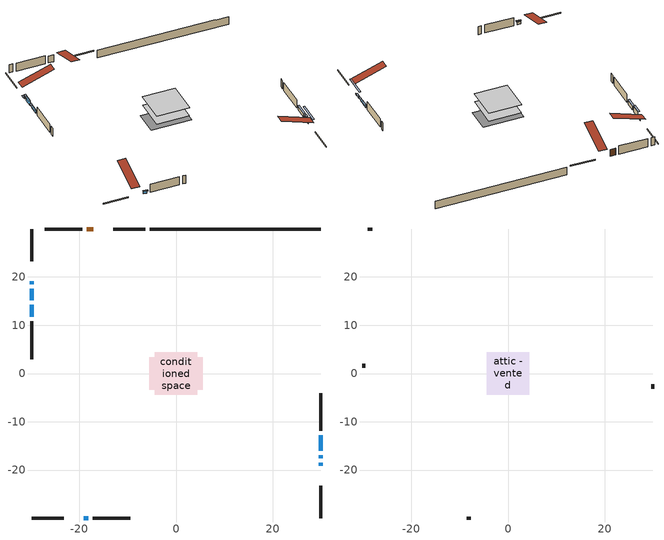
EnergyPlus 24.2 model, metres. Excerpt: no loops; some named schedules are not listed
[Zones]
conditioned space
 floor adiabatic (AdiabaticFloorConstruction): -4.39,-4.39 -4.39,4.39 4.39,4.39 4.39,-4.39 z0.66
 floor foundation (Slab1 construction): -5.49,-3.35 -5.49,3.35 5.49,3.35 5.49,-3.35 z-1.6
 wall outside (RimJoist1 construction): -6.37,29.92 -13,29.92 / -29.92,-29.92 -23.29,-29.92 / -29.92,29.92 -29.92,23.29 / 29.92,-29.92 29.92,-23.29 z0.66:0.96
 wall outside (AdiabaticWallConstruction 1): -17.14,29.92 -18.5,29.92 z0.66:2.69
 wall outside (AdiabaticWallConstruction): -29.92,19.15 -29.92,18.51 z0.66:0.94; 29.92,-19.15 29.92,-18.44 z0.66:0.95; 29.92,-17.52 29.92,-16.91 z0.66:1.58; 29.92,-15.98 29.92,-12.77 z0.66:1.53; -19.15,-29.92 -18.21,-29.92 z0.66:1.42; -29.92,17.59 -29.92,15.15 z0.66:2.18; -29.92,14.22 -29.92,11.71 z0.66:1.68
 wall outside (Wall1 construction): -19.42,29.92 -27.22,29.92 / -17.28,-29.92 -9.49,-29.92 / -29.92,10.78 -29.92,2.98 / 29.92,-11.84 29.92,-4.05 z0.66:3.1
 wall foundation (FoundationWall1 construction): -5.44,29.92,-1.6 -5.44,29.92,0.66 26.38,29.92,0.66 26.38,29.92,0.6 29.92,29.92,0.6 29.92,29.92,-1.6
 window (WindowConstruction 4): -29.92,19.15 -29.92,18.51 z0.66:0.94
 window (WindowConstruction 6): 29.92,-19.15 29.92,-18.45 z0.66:0.95
 window (WindowConstruction 5): 29.92,-17.52 29.92,-16.91 z0.66:1.57
 window (WindowConstruction): 29.92,-15.98 29.92,-12.77 z0.66:1.53
 window (WindowConstruction 1): -19.15,-29.92 -18.21,-29.92 z0.66:1.42
 window (WindowConstruction 2): -29.92,17.59 -29.92,15.15 z0.66:2.18
 window (WindowConstruction 3): -29.92,14.22 -29.92,11.71 z0.66:1.68
 door (Door): -17.14,29.92 -18.5,29.92 z0.66:2.69
 ceiling adiabatic (AdiabaticFloorConstruction): 4.39,-4.39 4.39,4.39 -4.39,4.39 -4.39,-4.39 z0.66
attic - vented
 floor to conditioned space (Floor1 construction Reversed): -4.45,-4.45 -4.45,4.45 4.45,4.45 4.45,-4.45 z3.1
 wall outside (Wall2 construction): -28.15,29.92 -28.99,29.92 / -8.56,-29.92 -7.72,-29.92 / -29.92,2.05 -29.92,1.21 / 29.92,-3.12 29.92,-2.28 z0.66:3.1
 roof outside (Roof1 construction): -16.21,29.92,3.1 -16.21,21.26,5.99 -13.93,21.26,5.99 -13.93,29.92,3.1; -20.08,-29.92,3.1 -20.08,-21.26,5.99 -22.36,-21.26,5.99 -22.36,-29.92,3.1; -29.92,20.08,3.1 -21.26,20.08,5.99 -21.26,22.36,5.99 -29.92,22.36,3.1; 29.92,-20.08,3.1 21.26,-20.08,5.99 21.26,-22.36,5.99 29.92,-22.36,3.1
shading: -29.92,18.31 -29.92,19.35 -30.33,19.35 -30.33,18.31 z1.14; 29.92,-15.81 29.92,-21.79 30.33,-21.79 30.33,-15.81 z3.59; 29.92,-16.71 29.92,-17.72 30.33,-17.72 30.33,-16.71 z1.78; 29.92,-12.57 29.92,-16.18 30.33,-16.18 30.33,-12.57 z1.73; -18.01,-29.92 -19.35,-29.92 -19.35,-30.33 -18.01,-30.33 z1.62; -29.92,14.95 -29.92,17.79 -30.33,17.79 -30.33,14.95 z2.39; -29.92,11.51 -29.92,14.42 -30.33,14.42 -30.33,11.51 z1.88
[Building]
Building 1: Terrain=Suburbs
[Site:Location]
Saskatoon Intl AP_SK: Latitude {deg}=52.17; Longitude {deg}=-106.7; Time Zone {hr}=-6; Elevation {m}=504; Keep Site Location Information=Yes
[Site:GroundTemperature:Shallow]
-3.29371, -5.9198, -6.13011, -4.88389, 0.118965, 5.09852, 9.41553, 12.1502, 12.3826, 10.1583, 5.95142, 1.12462
[Site:WaterMainsTemperature]
Calculation Method=Schedule; Temperature Schedule=mains temperature schedule
[Material] Roughness=Rough; Thermal Absorptance=0.9
Name | Thickness {m} | Conductivity {W/m-K} | Density {kg/m3} | Specific Heat {J/kg-K} | Solar Absorptance | Visible Absorptance
asphalt or fiberglass shingles | 0.00635 | 0.162714 | 1121.4 | 1465.45 | 0.84 | 0.84
ceiling loosefill ins | 0.169333 | 0.0480833 | 16.02 | 1046.75 | 0.7 | 0.7
ceiling stud and cavity | 0.1397 | 0.103169 | 65.682 | 1177.47 | 0.7 | 0.7
concrete 4.0 in. | 0.1016 | 1.803125 | 2242.8 | 837.4 | 0.7 | 0.7
concrete 8.0 in. | 0.2032 | 1.803125 | 2242.8 | 837.4 | 0.7 | 0.7
door material | 0.04445 | 0.0451087 | 512.64 | 1214.23 | 0.7 | 0.7
exterior vertical ins | 0.0108372 | 0.029427 | 32.04 | 1214.23 | 0.7 | 0.7
floor covering | 0.0127 | 0.0433444 | 54.468 | 1339.84 | 0.6 | 0.6
floor rigid ins; wall rigid ins | 0.512978 | 0.029427 | 32.04 | 1214.23 | 0.7 | 0.7
floor stud and cavity | 0.1397 | 1.75129 | 37.0049 | 1207.88 | 0.7 | 0.7
furniture material conditioned space 1 | 0.1524 | 0.115458 | 640.8 | 1214.23 | 0.6 | 0.6
gypsum board | 0.0127 | 0.160291 | 801 | 837.4 | 0.6 | 0.6
gypsum board 1 | 0.0127 | 0.160291 | 801 | 837.4 | 0.7 | 0.7
osb sheathing 0.5 in. | 0.0127 | 0.115458 | 512.64 | 1214.23 | 0.7 | 0.7
osb sheathing 0.75 in. | 0.01905 | 0.115458 | 512.64 | 1214.23 | 0.7 | 0.7
osb sheathing 2.0 in. | 0.0508 | 0.115458 | 512.64 | 1214.23 | 0.7 | 0.7
rim joist stud and cavity | 0.0508 | 0.0284916 | 125.044 | 1163.47 | 0.6 | 0.6
wall stud and cavity | 0.1397 | 0.0906725 | 139.0536 | 1170.24 | 0.7 | 0.7
wall stud and cavity 1 | 0.0889 | 6.1454 | 50.32683 | 1063.81 | 0.6 | 0.6
wall stud and cavity 2 | 0.0889 | 0.380278 | 52.3479 | 1209.89 | 0.7 | 0.7
wall stud and cavity 3 | 0.0889 | 0.391764 | 83.0341 | 1211.67 | 0.7 | 0.7
wood siding | 0.0254 | 0.102417 | 544.68 | 1172.36 | 0.4 | 0.4
wood siding 1 | 0.00254 | 0.102417 | 544.68 | 1172.36 | 0.4 | 0.4
wood siding 2; wood siding 3; wood siding 4 | 0.0254 | 0.102417 | 544.68 | 1172.36 | 0.7 | 0.7
[WindowMaterial:SimpleGlazingSystem]
Name | U-Factor {W/m2-K} | Solar Heat Gain Coefficient
WindowMaterial | 2.94518 | 0.64
WindowMaterial 1 | 3.28302 | 0.63
WindowMaterial 2 | 2.88499 | 0.7
WindowMaterial 3 | 2.92814 | 0.66
WindowMaterial 4 | 5.58658 | 0.57
WindowMaterial 5 | 4.55546 | 0.66
WindowMaterial 6 | 3.26258 | 0.43
[Construction]
AdiabaticFloorConstruction: floor stud and cavity, floor rigid ins, osb sheathing 0.75 in., floor covering
AdiabaticWallConstruction: wood siding 3, wall rigid ins, wall stud and cavity 2, gypsum board
AdiabaticWallConstruction 1: wood siding 4, wall rigid ins, wall stud and cavity 2, gypsum board
Door: door material
Floor1 construction Reversed: gypsum board, ceiling stud and cavity, ceiling loosefill ins
FoundationWall1 construction: concrete 8.0 in., gypsum board 1
furniture construction conditioned space 1: furniture material conditioned space 1
PartitionWallConstruction: gypsum board, wall stud and cavity 3, gypsum board
RimJoist1 construction: wood siding 2, osb sheathing 2.0 in., rim joist stud and cavity
Roof1 construction: asphalt or fiberglass shingles
Slab1 construction: concrete 4.0 in.
Wall1 construction: wood siding, osb sheathing 0.5 in., wall stud and cavity, gypsum board
Wall2 construction: wood siding 1, wall stud and cavity 1
WindowConstruction: WindowMaterial
WindowConstruction 1: WindowMaterial 1
WindowConstruction 2: WindowMaterial 2
WindowConstruction 3: WindowMaterial 3
WindowConstruction 4: WindowMaterial 4
WindowConstruction 5: WindowMaterial 5
WindowConstruction 6: WindowMaterial 6
[Zone] Multiplier=1; Part of Total Floor Area=Yes
Name | Volume {m3}
attic - vented | 37.0496
conditioned space | 376.9
[Space]
Name | Zone | Volume {m3}
attic - vented 1 | attic - vented | 37.0496
conditioned space 1 | conditioned space | 376.9
[ZoneInfiltration:EffectiveLeakageArea]
infil attic - vented 1: Zone or Space=attic - vented 1; Schedule=Always On Discrete; Effective Air Leakage Area {cm2}=2710.63; Stack Coefficient=0.000370305; Wind Coefficient=1.30017e-05
[ZoneMixing]
whole house fan mix: Zone or Space=attic - vented; Schedule=Always On Continuous; Design Flow Rate Calculation Method=Flow/Zone; Design Flow Rate {m3/s}=0; Source Zone or Space=conditioned space
[SurfaceProperty:ExposedFoundationPerimeter]
Slab1: Exposed Perimeter Calculation Method=TotalExposedPerimeter; Total Exposed Perimeter {m}=35.358
[InternalMass] Zone or ZoneList=conditioned space; Space or SpaceList=conditioned space 1
Name | Construction | Surface Area {m2}
furniture mass conditioned space 1 | furniture construction conditioned space 1 | 60.3197
partition wall mass | PartitionWallConstruction | 150.799
[Lights]
interior lighting: Zone or ZoneList or Space or SpaceList=conditioned space 1; Schedule=interior lighting schedule; Design Level Calculation Method=LightingLevel; Lighting Level {W}=343.2; Return Air Fraction=0; Fraction Radiant=0.6; Fraction Visible=0.2; Fraction Replaceable=1
[People]
occupants: Zone or ZoneList or Space or SpaceList=conditioned space 1; Number of People Schedule=occupants schedule; Number of People Calculation Method=People; Number of People=3; Fraction Radiant=0.314171; Sensible Heat Fraction=0.56303; Activity Level Schedule=occupants activity schedule; Carbon Dioxide Generation Rate {m3/s-W}=0; Enable ASHRAE 55 Comfort Warnings=No; Mean Radiant Temperature Calculation Type=EnclosureAveraged
[ElectricEquipment] Zone or ZoneList or Space or SpaceList=conditioned space 1; Design Level Calculation Method=EquipmentLevel
Name | Schedule | Design Level {W} | Fraction Latent | Fraction Radiant | Fraction Lost
clothes dryer | clothes dryer schedule | 140.772 | 0.015 | 0.081 | 0.85
clothes washer | clothes washer schedule | 32.1985 | 0.03 | 0.162 | 0.7
cooking range | cooking range schedule | 215.147 | 0.08 | 0.432 | 0.2
dishwasher | dishwasher schedule | 66.8632 | 0.3 | 0.18 | 0.4
fridge | fridge schedule | 72.9452 | 0 | 0.6 | 0
mech vent house fan | mech vent house fan schedule | 10 | 0 | 0 | 1
mech vent house fan cfis | mech vent house fan cfis schedule | 0 | 0 | 0 | 0
misc plug loads | misc plug loads schedule | 494.7 | 0.045 | 0.513 | 0.1
whole house fan | Always On Discrete | 0 | 0 | 0 | 1
[OtherEquipment] Zone or ZoneList or Space or SpaceList=conditioned space 1; Design Level Calculation Method=EquipmentLevel
Name | Fuel Type | Schedule | Design Level {W} | Fraction Latent | Fraction Radiant | Fraction Lost
clothes dryer 1 | Electricity | clothes dryer schedule | 0 | 0.015 | 0.081 | 0.85
cooking range 1 | Electricity | cooking range schedule | 0 | 0.08 | 0.432 | 0.2
general water use latent | None | general water use schedule | 62.594 | 1 | 0 | 0
general water use sensible | None | general water use schedule | -61.6891 | 0 | 0.6 | 0
mech vent house fan latent load | None | Always On Discrete | 0 | 1 | 0 | 0
mech vent house fan sensible load | None | Always On Discrete | 0 | 0 | 0 | 0
water heater energy adjustment1 | NaturalGas | Always On Discrete | 0.01 | 0 | 0 | 1
[ZoneInfiltration:DesignFlowRate] Zone or ZoneList or Space or SpaceList=conditioned space 1; Schedule=Always On Discrete; Design Flow Rate Calculation Method=Flow/Zone; Design Flow Rate {m3/s}=0
infil flow; natural vent flow; whole house fan flow
[AvailabilityManager:Scheduled]
furnace airloop Availability Manager: Schedule=Always On Discrete
[Foundation:Kiva]
Foundation Kiva 1: Initial Indoor Air Temperature {C}=21; Wall Height Above Grade {m}=0.660014; Wall Depth Below Slab {m}=0.2032; Custom Block Material Name 1=exterior vertical ins; Custom Block Depth 1 {m}=2.26; Custom Block X Position 1 {m}=0.2159; Custom Block Z Position 1 {m}=0
[Foundation:Kiva:Settings]
Soil Conductivity {W/m-K}=0.849921; Soil Density {kg/m3}=1842.3; Soil Specific Heat {J/kg-K}=418.7; Ground Solar Absorptivity=0.9; Ground Thermal Absorptivity=0.9; Ground Surface Roughness {m}=0.03; Far-Field Width {m}=40; Deep-Ground Boundary Condition=ZeroFlux; Deep-Ground Depth {m}=40; Minimum Cell Dimension {m}=0.2; Maximum Cell Growth Coefficient=3; Simulation Timestep=Timestep
[Exterior:Lights]
exterior lighting: Schedule=exterior lighting schedule; Design Level {W}=75.6
[EnergyManagementSystem:GlobalVariable]
furnace_airloop_Fan_RTF
infil_program_Qfan
infil_program_Qinf
natural_vent_program_Qnv
natural_vent_program_Qwhf
[EnergyManagementSystem:Sensor]
Name | Output:Variable or Output:Meter Index Key | Output:Variable or Output:Meter
airflow_gain | infil flow | Infiltration Sensible Heat Gain Energy
airflow_gain_1 | natural vent flow | Infiltration Sensible Heat Gain Energy
airflow_gain_2 | whole house fan flow | Infiltration Sensible Heat Gain Energy
airflow_loss | infil flow | Infiltration Sensible Heat Loss Energy
airflow_loss_1 | natural vent flow | Infiltration Sensible Heat Loss Energy
airflow_loss_2 | whole house fan flow | Infiltration Sensible Heat Loss Energy
clg_load_cond |  | Cooling:EnergyTransfer:Zone:CONDITIONED SPACE
clg_sp_s; clg_sp_s_1 | cooling setpoint | Schedule Value
clothes_dryer_exhaust_0_sch_s | clothes dryer exhaust 0 schedule | Schedule Value
cool_season | cooling season schedule | Schedule Value
htg_load_cond |  | Heating:EnergyTransfer:Zone:CONDITIONED SPACE
htg_sp_s; htg_sp_s_1 | heating setpoint | Schedule Value
ig_ee_conv | clothes dryer | Electric Equipment Convective Heating Energy
ig_ee_conv_2 | cooking range | Electric Equipment Convective Heating Energy
ig_ee_conv_4 | fridge | Electric Equipment Convective Heating Energy
ig_ee_conv_5 | misc plug loads | Electric Equipment Convective Heating Energy
ig_ee_conv_6 | whole house fan | Electric Equipment Convective Heating Energy
ig_ee_rad | clothes dryer | Electric Equipment Radiant Heating Energy
ig_ee_rad_2 | cooking range | Electric Equipment Radiant Heating Energy
ig_ee_rad_4 | fridge | Electric Equipment Radiant Heating Energy
ig_ee_rad_5 | misc plug loads | Electric Equipment Radiant Heating Energy
ig_ee_rad_6 | whole house fan | Electric Equipment Radiant Heating Energy
ig_lgt_conv | interior lighting | Lights Convective Heating Energy
ig_lgt_rad | interior lighting | Lights Radiant Heating Energy
ig_lgt_vis | interior lighting | Lights Visible Radiation Heating Energy
ig_oe_conv | clothes dryer 1 | Other Equipment Convective Heating Energy
ig_oe_conv_1 | cooking range 1 | Other Equipment Convective Heating Energy
ig_oe_conv_2 | general water use latent | Other Equipment Convective Heating Energy
ig_oe_conv_3 | general water use sensible | Other Equipment Convective Heating Energy
ig_oe_conv_4 | water heater energy adjustment1 | Other Equipment Convective Heating Energy
ig_oe_rad | clothes dryer 1 | Other Equipment Radiant Heating Energy
ig_oe_rad_1 | cooking range 1 | Other Equipment Radiant Heating Energy
ig_oe_rad_2 | general water use latent | Other Equipment Radiant Heating Energy
ig_oe_rad_3 | general water use sensible | Other Equipment Radiant Heating Energy
ig_oe_rad_4 | water heater energy adjustment1 | Other Equipment Radiant Heating Energy
ig_ppl_conv | occupants | People Convective Heating Energy
ig_ppl_rad | occupants | People Radiant Heating Energy
im_conv | furniture mass conditioned space 1 | Surface Inside Face Convection Heat Gain Energy
im_conv_1 | partition wall mass | Surface Inside Face Convection Heat Gain Energy
im_ig | furniture mass conditioned space 1 | Surface Inside Face Internal Gains Radiation Heat Gain Energy
im_ig_1 | partition wall mass | Surface Inside Face Internal Gains Radiation Heat Gain Energy
im_lgt | furniture mass conditioned space 1 | Surface Inside Face Lights Radiation Heat Gain Energy
im_lgt_1 | partition wall mass | Surface Inside Face Lights Radiation Heat Gain Energy
im_sol | furniture mass conditioned space 1 | Surface Inside Face Solar Radiation Heat Gain Energy
im_sol_1 | partition wall mass | Surface Inside Face Solar Radiation Heat Gain Energy
im_surf | furniture mass conditioned space 1 | Surface Inside Face Net Surface Thermal Radiation Heat Gain Energy
im_surf_1 | partition wall mass | Surface Inside Face Net Surface Thermal Radiation Heat Gain Energy
mv_conv | mech vent house fan | Electric Equipment Convective Heating Energy
mv_conv_1 | mech vent house fan cfis | Electric Equipment Convective Heating Energy
mv_conv_2 | mech vent house fan latent load | Other Equipment Convective Heating Energy
mv_conv_3 | mech vent house fan sensible load | Other Equipment Convective Heating Energy
mv_rad | mech vent house fan | Electric Equipment Radiant Heating Energy
mv_rad_1 | mech vent house fan cfis | Electric Equipment Radiant Heating Energy
mv_rad_2 | mech vent house fan latent load | Other Equipment Radiant Heating Energy
mv_rad_3 | mech vent house fan sensible load | Other Equipment Radiant Heating Energy
natural_vent_s | natural vent schedule | Schedule Value
out_pb_s |  | Site Outdoor Air Barometric Pressure
out_wt_s |  | Site Outdoor Air Humidity Ratio
site_vw_s |  | Site Wind Speed
ss_back_out | Window1 | Surface Window Shortwave from Zone Back Out Window Heat Transfer Rate
ss_back_out_1 | Window10 | Surface Window Shortwave from Zone Back Out Window Heat Transfer Rate
ss_back_out_2 | Window2 | Surface Window Shortwave from Zone Back Out Window Heat Transfer Rate
ss_back_out_3 | Window3 | Surface Window Shortwave from Zone Back Out Window Heat Transfer Rate
ss_back_out_4 | Window6 | Surface Window Shortwave from Zone Back Out Window Heat Transfer Rate
ss_back_out_5 | Window7 | Surface Window Shortwave from Zone Back Out Window Heat Transfer Rate
ss_back_out_6 | Window8 | Surface Window Shortwave from Zone Back Out Window Heat Transfer Rate
ss_conv | Door1 | Surface Inside Face Convection Heat Gain Energy
ss_conv_1 | Window1 | Surface Inside Face Convection Heat Gain Energy
ss_conv_2 | Window10 | Surface Inside Face Convection Heat Gain Energy
ss_conv_3 | Window2 | Surface Inside Face Convection Heat Gain Energy
ss_conv_4 | Window3 | Surface Inside Face Convection Heat Gain Energy
ss_conv_5 | Window6 | Surface Inside Face Convection Heat Gain Energy
ss_conv_6 | Window7 | Surface Inside Face Convection Heat Gain Energy
ss_conv_7 | Window8 | Surface Inside Face Convection Heat Gain Energy
ss_ig | Door1 | Surface Inside Face Internal Gains Radiation Heat Gain Energy
ss_ig_1 | Window1 | Surface Inside Face Internal Gains Radiation Heat Gain Energy
ss_ig_2 | Window10 | Surface Inside Face Internal Gains Radiation Heat Gain Energy
ss_ig_3 | Window2 | Surface Inside Face Internal Gains Radiation Heat Gain Energy
ss_ig_4 | Window3 | Surface Inside Face Internal Gains Radiation Heat Gain Energy
ss_ig_5 | Window6 | Surface Inside Face Internal Gains Radiation Heat Gain Energy
ss_ig_6 | Window7 | Surface Inside Face Internal Gains Radiation Heat Gain Energy
ss_ig_7 | Window8 | Surface Inside Face Internal Gains Radiation Heat Gain Energy
ss_lgt | Door1 | Surface Inside Face Lights Radiation Heat Gain Energy
ss_sol | Door1 | Surface Inside Face Solar Radiation Heat Gain Energy
ss_surf | Door1 | Surface Inside Face Net Surface Thermal Radiation Heat Gain Energy
ss_surf_1 | Window1 | Surface Inside Face Net Surface Thermal Radiation Heat Gain Energy
ss_surf_2 | Window10 | Surface Inside Face Net Surface Thermal Radiation Heat Gain Energy
ss_surf_3 | Window2 | Surface Inside Face Net Surface Thermal Radiation Heat Gain Energy
ss_surf_4 | Window3 | Surface Inside Face Net Surface Thermal Radiation Heat Gain Energy
ss_surf_5 | Window6 | Surface Inside Face Net Surface Thermal Radiation Heat Gain Energy
ss_surf_6 | Window7 | Surface Inside Face Net Surface Thermal Radiation Heat Gain Energy
ss_surf_7 | Window8 | Surface Inside Face Net Surface Thermal Radiation Heat Gain Energy
ss_trans_in | Window1 | Surface Window Transmitted Solar Radiation Rate
ss_trans_in_1 | Window10 | Surface Window Transmitted Solar Radiation Rate
ss_trans_in_2 | Window2 | Surface Window Transmitted Solar Radiation Rate
ss_trans_in_3 | Window3 | Surface Window Transmitted Solar Radiation Rate
ss_trans_in_4 | Window6 | Surface Window Transmitted Solar Radiation Rate
ss_trans_in_5 | Window7 | Surface Window Transmitted Solar Radiation Rate
ss_trans_in_6 | Window8 | Surface Window Transmitted Solar Radiation Rate
ss_trans_out | Window1 | Surface Inside Face Initial Transmitted Diffuse Transmitted Out Window Solar Radiation Rate
ss_trans_out_1 | Window10 | Surface Inside Face Initial Transmitted Diffuse Transmitted Out Window Solar Radiation Rate
ss_trans_out_2 | Window2 | Surface Inside Face Initial Transmitted Diffuse Transmitted Out Window Solar Radiation Rate
ss_trans_out_3 | Window3 | Surface Inside Face Initial Transmitted Diffuse Transmitted Out Window Solar Radiation Rate
ss_trans_out_4 | Window6 | Surface Inside Face Initial Transmitted Diffuse Transmitted Out Window Solar Radiation Rate
ss_trans_out_5 | Window7 | Surface Inside Face Initial Transmitted Diffuse Transmitted Out Window Solar Radiation Rate
ss_trans_out_6 | Window8 | Surface Inside Face Initial Transmitted Diffuse Transmitted Out Window Solar Radiation Rate
s_conv | Floor1 | Surface Inside Face Convection Heat Gain Energy
s_conv_1 | FoundationWall1 | Surface Inside Face Convection Heat Gain Energy
s_conv_10 | Wall1:180 | Surface Inside Face Convection Heat Gain Energy
s_conv_11 | Wall1:270 | Surface Inside Face Convection Heat Gain Energy
s_conv_12 | Wall1:90 | Surface Inside Face Convection Heat Gain Energy
s_conv_2 | inferred conditioned ceiling | Surface Inside Face Convection Heat Gain Energy
s_conv_3 | inferred conditioned floor | Surface Inside Face Convection Heat Gain Energy
s_conv_4 | RimJoist1:0 | Surface Inside Face Convection Heat Gain Energy
s_conv_5 | RimJoist1:180 | Surface Inside Face Convection Heat Gain Energy
s_conv_6 | RimJoist1:270 | Surface Inside Face Convection Heat Gain Energy
s_conv_7 | RimJoist1:90 | Surface Inside Face Convection Heat Gain Energy
s_conv_8 | Slab1 | Surface Inside Face Convection Heat Gain Energy
s_conv_9 | Wall1:0 | Surface Inside Face Convection Heat Gain Energy
s_ig | Floor1 | Surface Inside Face Internal Gains Radiation Heat Gain Energy
s_ig_1 | FoundationWall1 | Surface Inside Face Internal Gains Radiation Heat Gain Energy
s_ig_10 | Wall1:180 | Surface Inside Face Internal Gains Radiation Heat Gain Energy
s_ig_11 | Wall1:270 | Surface Inside Face Internal Gains Radiation Heat Gain Energy
s_ig_12 | Wall1:90 | Surface Inside Face Internal Gains Radiation Heat Gain Energy
s_ig_2 | inferred conditioned ceiling | Surface Inside Face Internal Gains Radiation Heat Gain Energy
s_ig_3 | inferred conditioned floor | Surface Inside Face Internal Gains Radiation Heat Gain Energy
s_ig_4 | RimJoist1:0 | Surface Inside Face Internal Gains Radiation Heat Gain Energy
s_ig_5 | RimJoist1:180 | Surface Inside Face Internal Gains Radiation Heat Gain Energy
s_ig_6 | RimJoist1:270 | Surface Inside Face Internal Gains Radiation Heat Gain Energy
s_ig_7 | RimJoist1:90 | Surface Inside Face Internal Gains Radiation Heat Gain Energy
s_ig_8 | Slab1 | Surface Inside Face Internal Gains Radiation Heat Gain Energy
s_ig_9 | Wall1:0 | Surface Inside Face Internal Gains Radiation Heat Gain Energy
s_lgt | Floor1 | Surface Inside Face Lights Radiation Heat Gain Energy
s_lgt_1 | FoundationWall1 | Surface Inside Face Lights Radiation Heat Gain Energy
s_lgt_10 | Wall1:180 | Surface Inside Face Lights Radiation Heat Gain Energy
s_lgt_11 | Wall1:270 | Surface Inside Face Lights Radiation Heat Gain Energy
s_lgt_12 | Wall1:90 | Surface Inside Face Lights Radiation Heat Gain Energy
s_lgt_2 | inferred conditioned ceiling | Surface Inside Face Lights Radiation Heat Gain Energy
s_lgt_3 | inferred conditioned floor | Surface Inside Face Lights Radiation Heat Gain Energy
s_lgt_4 | RimJoist1:0 | Surface Inside Face Lights Radiation Heat Gain Energy
s_lgt_5 | RimJoist1:180 | Surface Inside Face Lights Radiation Heat Gain Energy
s_lgt_6 | RimJoist1:270 | Surface Inside Face Lights Radiation Heat Gain Energy
s_lgt_7 | RimJoist1:90 | Surface Inside Face Lights Radiation Heat Gain Energy
s_lgt_8 | Slab1 | Surface Inside Face Lights Radiation Heat Gain Energy
s_lgt_9 | Wall1:0 | Surface Inside Face Lights Radiation Heat Gain Energy
s_sol | Floor1 | Surface Inside Face Solar Radiation Heat Gain Energy
s_sol_1 | FoundationWall1 | Surface Inside Face Solar Radiation Heat Gain Energy
s_sol_10 | Wall1:180 | Surface Inside Face Solar Radiation Heat Gain Energy
s_sol_11 | Wall1:270 | Surface Inside Face Solar Radiation Heat Gain Energy
s_sol_12 | Wall1:90 | Surface Inside Face Solar Radiation Heat Gain Energy
s_sol_2 | inferred conditioned ceiling | Surface Inside Face Solar Radiation Heat Gain Energy
s_sol_3 | inferred conditioned floor | Surface Inside Face Solar Radiation Heat Gain Energy
s_sol_4 | RimJoist1:0 | Surface Inside Face Solar Radiation Heat Gain Energy
s_sol_5 | RimJoist1:180 | Surface Inside Face Solar Radiation Heat Gain Energy
s_sol_6 | RimJoist1:270 | Surface Inside Face Solar Radiation Heat Gain Energy
s_sol_7 | RimJoist1:90 | Surface Inside Face Solar Radiation Heat Gain Energy
s_sol_8 | Slab1 | Surface Inside Face Solar Radiation Heat Gain Energy
s_sol_9 | Wall1:0 | Surface Inside Face Solar Radiation Heat Gain Energy
s_surf | Floor1 | Surface Inside Face Net Surface Thermal Radiation Heat Gain Energy
s_surf_1 | FoundationWall1 | Surface Inside Face Net Surface Thermal Radiation Heat Gain Energy
s_surf_10 | Wall1:180 | Surface Inside Face Net Surface Thermal Radiation Heat Gain Energy
s_surf_11 | Wall1:270 | Surface Inside Face Net Surface Thermal Radiation Heat Gain Energy
s_surf_12 | Wall1:90 | Surface Inside Face Net Surface Thermal Radiation Heat Gain Energy
s_surf_2 | inferred conditioned ceiling | Surface Inside Face Net Surface Thermal Radiation Heat Gain Energy
s_surf_3 | inferred conditioned floor | Surface Inside Face Net Surface Thermal Radiation Heat Gain Energy
s_surf_4 | RimJoist1:0 | Surface Inside Face Net Surface Thermal Radiation Heat Gain Energy
s_surf_5 | RimJoist1:180 | Surface Inside Face Net Surface Thermal Radiation Heat Gain Energy
s_surf_6 | RimJoist1:270 | Surface Inside Face Net Surface Thermal Radiation Heat Gain Energy
s_surf_7 | RimJoist1:90 | Surface Inside Face Net Surface Thermal Radiation Heat Gain Energy
s_surf_8 | Slab1 | Surface Inside Face Net Surface Thermal Radiation Heat Gain Energy
s_surf_9 | Wall1:0 | Surface Inside Face Net Surface Thermal Radiation Heat Gain Energy
[EnergyManagementSystem:Actuator]
Name | Actuated Component Unique | Actuated Component Type | Actuated Component Control Type
fridge_schedule_act | fridge schedule | Schedule:Constant | Schedule Value
infil_flow_act | infil flow | Zone Infiltration | Air Exchange Flow Rate
mech_vent_house_fan_cfis_act | mech vent house fan cfis | ElectricEquipment | Electricity Rate
mech_vent_house_fan_latent_load_act | mech vent house fan latent load | OtherEquipment | Power Level
mech_vent_house_fan_sensible_load_act | mech vent house fan sensible load | OtherEquipment | Power Level
